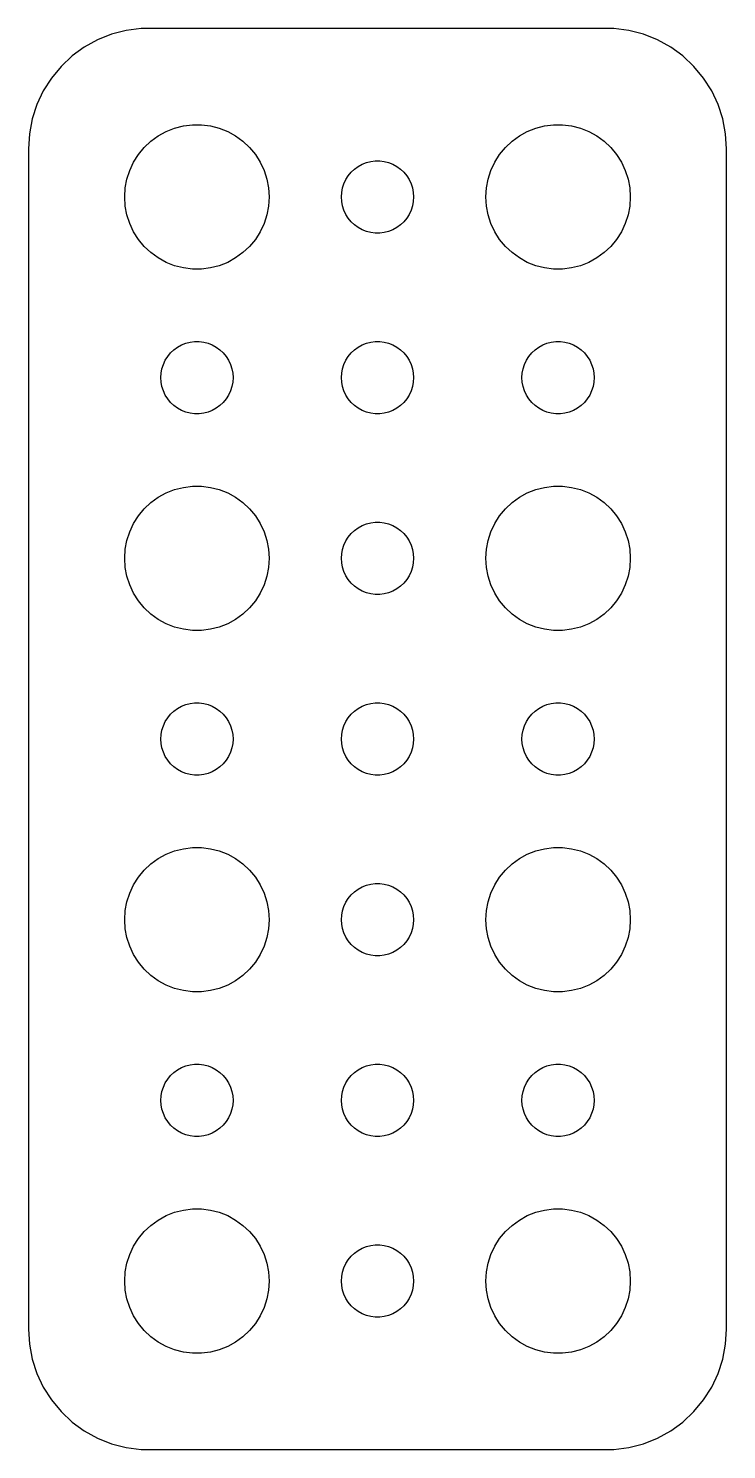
# Model space of a CAD drawing. Extents: x -14.5 to 14.5, y -29.5 to 29.5.
import ezdxf

# ---------------------------------------------------------------- set-up
doc = ezdxf.new("R2010")
doc.units = 0
doc.layers.get('0').update_dxf_attribs({"linetype": 'CONTINUOUS'})

msp = doc.modelspace()

# ---------------------------------------------------------------- linework, layer by layer
for points in [[(9.5, -29.4901), (9.81395, -29.4901), (10.4369, -29.4114), (11.0451, -29.2553), (11.6289, -29.0241), (12.1791, -28.7216), (12.6871, -28.3526), (13.1448, -27.9227), (13.5451, -27.4389), (13.8815, -26.9088), (14.1489, -26.3406), (14.3429, -25.7434), (14.4606, -25.1267), (14.5, -24.5), (14.5, 24.5), (14.4606, 25.1267), (14.3429, 25.7434), (14.1489, 26.3406), (13.8815, 26.9088), (13.5451, 27.4389), (13.1448, 27.9227), (12.6871, 28.3526), (12.1791, 28.7216), (11.6289, 29.0241), (11.0451, 29.2553), (10.4369, 29.4114), (9.81395, 29.4901), (9.5, 29.4901), (9.5, 29.497), (-9.5, 29.497), (-9.5, 29.4901), (-9.81395, 29.4901), (-10.4369, 29.4114), (-11.0451, 29.2553), (-11.6289, 29.0241), (-12.1791, 28.7216), (-12.6871, 28.3526), (-13.1448, 27.9227), (-13.5451, 27.4389), (-13.8815, 26.9088), (-14.1489, 26.3406), (-14.3429, 25.7434), (-14.4606, 25.1267), (-14.5, 24.5), (-14.5, -24.5), (-14.4606, -25.1267), (-14.3429, -25.7434), (-14.1489, -26.3406), (-13.8815, -26.9088), (-13.5451, -27.4389), (-13.1448, -27.9227), (-12.6871, -28.3526), (-12.1791, -28.7216), (-11.6289, -29.0241), (-11.0451, -29.2553), (-10.4369, -29.4114), (-9.81395, -29.4901), (-9.5, -29.4901), (-9.5, -29.497), (9.5, -29.497)], [(-7.68837, 19.5059), (-8.06214, 19.5531), (-8.42705, 19.6468), (-8.77734, 19.7855), (-9.10748, 19.967), (-9.41227, 20.1885), (-9.68691, 20.4464), (-9.92705, 20.7366), (-10.1289, 21.0547), (-10.2893, 21.3956), (-10.4057, 21.7539), (-10.4763, 22.124), (-10.5, 22.5), (-10.4763, 22.876), (-10.4057, 23.2461), (-10.2893, 23.6044), (-10.1289, 23.9453), (-9.92705, 24.2634), (-9.68691, 24.5536), (-9.41227, 24.8115), (-9.10748, 25.033), (-8.77734, 25.2145), (-8.42705, 25.3532), (-8.06214, 25.4469), (-7.68837, 25.4941), (-7.31163, 25.4941), (-6.93786, 25.4469), (-6.57295, 25.3532), (-6.22266, 25.2145), (-5.89252, 25.033), (-5.58773, 24.8115), (-5.31309, 24.5536), (-5.07295, 24.2634), (-4.87108, 23.9453), (-4.71067, 23.6044), (-4.59425, 23.2461), (-4.52366, 22.876), (-4.5, 22.5), (-4.52366, 22.124), (-4.59425, 21.7539), (-4.71067, 21.3956), (-4.87108, 21.0547), (-5.07295, 20.7366), (-5.31309, 20.4464), (-5.58773, 20.1885), (-5.89252, 19.967), (-6.22266, 19.7855), (-6.57295, 19.6468), (-6.93786, 19.5531), (-7.31163, 19.5059)], [(7.31163, 19.5059), (6.93786, 19.5531), (6.57295, 19.6468), (6.22266, 19.7855), (5.89252, 19.967), (5.58773, 20.1885), (5.31309, 20.4464), (5.07295, 20.7366), (4.87108, 21.0547), (4.71067, 21.3956), (4.59425, 21.7539), (4.52366, 22.124), (4.5, 22.5), (4.52366, 22.876), (4.59425, 23.2461), (4.71067, 23.6044), (4.87108, 23.9453), (5.07295, 24.2634), (5.31309, 24.5536), (5.58773, 24.8115), (5.89252, 25.033), (6.22266, 25.2145), (6.57295, 25.3532), (6.93786, 25.4469), (7.31163, 25.4941), (7.68837, 25.4941), (8.06214, 25.4469), (8.42705, 25.3532), (8.77734, 25.2145), (9.10748, 25.033), (9.41227, 24.8115), (9.68691, 24.5536), (9.92705, 24.2634), (10.1289, 23.9453), (10.2893, 23.6044), (10.4057, 23.2461), (10.4763, 22.876), (10.5, 22.5), (10.4763, 22.124), (10.4057, 21.7539), (10.2893, 21.3956), (10.1289, 21.0547), (9.92705, 20.7366), (9.68691, 20.4464), (9.41227, 20.1885), (9.10748, 19.967), (8.77734, 19.7855), (8.42705, 19.6468), (8.06214, 19.5531), (7.68837, 19.5059)], [(-0.094186, 21.003), (-0.281072, 21.0266), (-0.463525, 21.0734), (-0.638669, 21.1428), (-0.80374, 21.2335), (-0.956136, 21.3442), (-1.09345, 21.4732), (-1.21353, 21.6183), (-1.31446, 21.7774), (-1.39466, 21.9478), (-1.45287, 22.127), (-1.48817, 22.312), (-1.5, 22.5), (-1.48817, 22.688), (-1.45287, 22.873), (-1.39466, 23.0522), (-1.31446, 23.2226), (-1.21353, 23.3817), (-1.09345, 23.5268), (-0.956136, 23.6558), (-0.80374, 23.7665), (-0.638669, 23.8572), (-0.463525, 23.9266), (-0.281072, 23.9734), (-0.094186, 23.997), (0.094186, 23.997), (0.281072, 23.9734), (0.463525, 23.9266), (0.638669, 23.8572), (0.80374, 23.7665), (0.956136, 23.6558), (1.09345, 23.5268), (1.21353, 23.3817), (1.31446, 23.2226), (1.39466, 23.0522), (1.45287, 22.873), (1.48817, 22.688), (1.5, 22.5), (1.48817, 22.312), (1.45287, 22.127), (1.39466, 21.9478), (1.31446, 21.7774), (1.21353, 21.6183), (1.09345, 21.4732), (0.956136, 21.3442), (0.80374, 21.2335), (0.638669, 21.1428), (0.463525, 21.0734), (0.281072, 21.0266), (0.094186, 21.003)], [(-7.59419, 13.503), (-7.78107, 13.5266), (-7.96353, 13.5734), (-8.13867, 13.6428), (-8.30374, 13.7335), (-8.45614, 13.8442), (-8.59345, 13.9732), (-8.71353, 14.1183), (-8.81446, 14.2774), (-8.89466, 14.4478), (-8.95287, 14.627), (-8.98817, 14.812), (-9, 15), (-8.98817, 15.188), (-8.95287, 15.373), (-8.89466, 15.5522), (-8.81446, 15.7226), (-8.71353, 15.8817), (-8.59345, 16.0268), (-8.45614, 16.1558), (-8.30374, 16.2665), (-8.13867, 16.3572), (-7.96353, 16.4266), (-7.78107, 16.4734), (-7.59419, 16.497), (-7.40581, 16.497), (-7.21893, 16.4734), (-7.03647, 16.4266), (-6.86133, 16.3572), (-6.69626, 16.2665), (-6.54386, 16.1558), (-6.40655, 16.0268), (-6.28647, 15.8817), (-6.18554, 15.7226), (-6.10534, 15.5522), (-6.04713, 15.373), (-6.01183, 15.188), (-6, 15), (-6.01183, 14.812), (-6.04713, 14.627), (-6.10534, 14.4478), (-6.18554, 14.2774), (-6.28647, 14.1183), (-6.40655, 13.9732), (-6.54386, 13.8442), (-6.69626, 13.7335), (-6.86133, 13.6428), (-7.03647, 13.5734), (-7.21893, 13.5266), (-7.40581, 13.503)], [(-0.094186, 13.503), (-0.281072, 13.5266), (-0.463525, 13.5734), (-0.638669, 13.6428), (-0.80374, 13.7335), (-0.956136, 13.8442), (-1.09345, 13.9732), (-1.21353, 14.1183), (-1.31446, 14.2774), (-1.39466, 14.4478), (-1.45287, 14.627), (-1.48817, 14.812), (-1.5, 15), (-1.48817, 15.188), (-1.45287, 15.373), (-1.39466, 15.5522), (-1.31446, 15.7226), (-1.21353, 15.8817), (-1.09345, 16.0268), (-0.956136, 16.1558), (-0.80374, 16.2665), (-0.638669, 16.3572), (-0.463525, 16.4266), (-0.281072, 16.4734), (-0.094186, 16.497), (0.094186, 16.497), (0.281072, 16.4734), (0.463525, 16.4266), (0.638669, 16.3572), (0.80374, 16.2665), (0.956136, 16.1558), (1.09345, 16.0268), (1.21353, 15.8817), (1.31446, 15.7226), (1.39466, 15.5522), (1.45287, 15.373), (1.48817, 15.188), (1.5, 15), (1.48817, 14.812), (1.45287, 14.627), (1.39466, 14.4478), (1.31446, 14.2774), (1.21353, 14.1183), (1.09345, 13.9732), (0.956136, 13.8442), (0.80374, 13.7335), (0.638669, 13.6428), (0.463525, 13.5734), (0.281072, 13.5266), (0.094186, 13.503)], [(7.40581, 13.503), (7.21893, 13.5266), (7.03647, 13.5734), (6.86133, 13.6428), (6.69626, 13.7335), (6.54386, 13.8442), (6.40655, 13.9732), (6.28647, 14.1183), (6.18554, 14.2774), (6.10534, 14.4478), (6.04713, 14.627), (6.01183, 14.812), (6, 15), (6.01183, 15.188), (6.04713, 15.373), (6.10534, 15.5522), (6.18554, 15.7226), (6.28647, 15.8817), (6.40655, 16.0268), (6.54386, 16.1558), (6.69626, 16.2665), (6.86133, 16.3572), (7.03647, 16.4266), (7.21893, 16.4734), (7.40581, 16.497), (7.59419, 16.497), (7.78107, 16.4734), (7.96353, 16.4266), (8.13867, 16.3572), (8.30374, 16.2665), (8.45614, 16.1558), (8.59345, 16.0268), (8.71353, 15.8817), (8.81446, 15.7226), (8.89466, 15.5522), (8.95287, 15.373), (8.98817, 15.188), (9, 15), (8.98817, 14.812), (8.95287, 14.627), (8.89466, 14.4478), (8.81446, 14.2774), (8.71353, 14.1183), (8.59345, 13.9732), (8.45614, 13.8442), (8.30374, 13.7335), (8.13867, 13.6428), (7.96353, 13.5734), (7.78107, 13.5266), (7.59419, 13.503)], [(-7.68837, 4.50592), (-8.06214, 4.55314), (-8.42705, 4.64683), (-8.77734, 4.78552), (-9.10748, 4.96702), (-9.41227, 5.18846), (-9.68691, 5.44636), (-9.92705, 5.73664), (-10.1289, 6.05474), (-10.2893, 6.39563), (-10.4057, 6.75393), (-10.4763, 7.124), (-10.5, 7.5), (-10.4763, 7.876), (-10.4057, 8.24607), (-10.2893, 8.60437), (-10.1289, 8.94526), (-9.92705, 9.26336), (-9.68691, 9.55364), (-9.41227, 9.81154), (-9.10748, 10.033), (-8.77734, 10.2145), (-8.42705, 10.3532), (-8.06214, 10.4469), (-7.68837, 10.4941), (-7.31163, 10.4941), (-6.93786, 10.4469), (-6.57295, 10.3532), (-6.22266, 10.2145), (-5.89252, 10.033), (-5.58773, 9.81154), (-5.31309, 9.55364), (-5.07295, 9.26336), (-4.87108, 8.94526), (-4.71067, 8.60437), (-4.59425, 8.24607), (-4.52366, 7.876), (-4.5, 7.5), (-4.52366, 7.124), (-4.59425, 6.75393), (-4.71067, 6.39563), (-4.87108, 6.05474), (-5.07295, 5.73664), (-5.31309, 5.44636), (-5.58773, 5.18846), (-5.89252, 4.96702), (-6.22266, 4.78552), (-6.57295, 4.64683), (-6.93786, 4.55314), (-7.31163, 4.50592)], [(7.31163, 4.50592), (6.93786, 4.55314), (6.57295, 4.64683), (6.22266, 4.78552), (5.89252, 4.96702), (5.58773, 5.18846), (5.31309, 5.44636), (5.07295, 5.73664), (4.87108, 6.05474), (4.71067, 6.39563), (4.59425, 6.75393), (4.52366, 7.124), (4.5, 7.5), (4.52366, 7.876), (4.59425, 8.24607), (4.71067, 8.60437), (4.87108, 8.94526), (5.07295, 9.26336), (5.31309, 9.55364), (5.58773, 9.81154), (5.89252, 10.033), (6.22266, 10.2145), (6.57295, 10.3532), (6.93786, 10.4469), (7.31163, 10.4941), (7.68837, 10.4941), (8.06214, 10.4469), (8.42705, 10.3532), (8.77734, 10.2145), (9.10748, 10.033), (9.41227, 9.81154), (9.68691, 9.55364), (9.92705, 9.26336), (10.1289, 8.94526), (10.2893, 8.60437), (10.4057, 8.24607), (10.4763, 7.876), (10.5, 7.5), (10.4763, 7.124), (10.4057, 6.75393), (10.2893, 6.39563), (10.1289, 6.05474), (9.92705, 5.73664), (9.68691, 5.44636), (9.41227, 5.18846), (9.10748, 4.96702), (8.77734, 4.78552), (8.42705, 4.64683), (8.06214, 4.55314), (7.68837, 4.50592)], [(-0.094186, 6.00296), (-0.281072, 6.02657), (-0.463525, 6.07342), (-0.638669, 6.14276), (-0.80374, 6.23351), (-0.956136, 6.34423), (-1.09345, 6.47318), (-1.21353, 6.61832), (-1.31446, 6.77737), (-1.39466, 6.94781), (-1.45287, 7.12697), (-1.48817, 7.312), (-1.5, 7.5), (-1.48817, 7.688), (-1.45287, 7.87303), (-1.39466, 8.05219), (-1.31446, 8.22263), (-1.21353, 8.38168), (-1.09345, 8.52682), (-0.956136, 8.65577), (-0.80374, 8.76649), (-0.638669, 8.85724), (-0.463525, 8.92658), (-0.281072, 8.97343), (-0.094186, 8.99704), (0.094186, 8.99704), (0.281072, 8.97343), (0.463525, 8.92658), (0.638669, 8.85724), (0.80374, 8.76649), (0.956136, 8.65577), (1.09345, 8.52682), (1.21353, 8.38168), (1.31446, 8.22263), (1.39466, 8.05219), (1.45287, 7.87303), (1.48817, 7.688), (1.5, 7.5), (1.48817, 7.312), (1.45287, 7.12697), (1.39466, 6.94781), (1.31446, 6.77737), (1.21353, 6.61832), (1.09345, 6.47318), (0.956136, 6.34423), (0.80374, 6.23351), (0.638669, 6.14276), (0.463525, 6.07342), (0.281072, 6.02657), (0.094186, 6.00296)], [(-7.59419, -1.49704), (-7.78107, -1.47343), (-7.96353, -1.42658), (-8.13867, -1.35724), (-8.30374, -1.26649), (-8.45614, -1.15577), (-8.59345, -1.02682), (-8.71353, -0.881678), (-8.81446, -0.722631), (-8.89466, -0.552187), (-8.95287, -0.373035), (-8.98817, -0.188), (-9, 0), (-8.98817, 0.188), (-8.95287, 0.373035), (-8.89466, 0.552187), (-8.81446, 0.722631), (-8.71353, 0.881678), (-8.59345, 1.02682), (-8.45614, 1.15577), (-8.30374, 1.26649), (-8.13867, 1.35724), (-7.96353, 1.42658), (-7.78107, 1.47343), (-7.59419, 1.49704), (-7.40581, 1.49704), (-7.21893, 1.47343), (-7.03647, 1.42658), (-6.86133, 1.35724), (-6.69626, 1.26649), (-6.54386, 1.15577), (-6.40655, 1.02682), (-6.28647, 0.881678), (-6.18554, 0.722631), (-6.10534, 0.552187), (-6.04713, 0.373035), (-6.01183, 0.188), (-6, 0), (-6.01183, -0.188), (-6.04713, -0.373035), (-6.10534, -0.552187), (-6.18554, -0.722631), (-6.28647, -0.881678), (-6.40655, -1.02682), (-6.54386, -1.15577), (-6.69626, -1.26649), (-6.86133, -1.35724), (-7.03647, -1.42658), (-7.21893, -1.47343), (-7.40581, -1.49704)], [(-0.094186, -1.49704), (-0.281072, -1.47343), (-0.463525, -1.42658), (-0.638669, -1.35724), (-0.80374, -1.26649), (-0.956136, -1.15577), (-1.09345, -1.02682), (-1.21353, -0.881678), (-1.31446, -0.722631), (-1.39466, -0.552187), (-1.45287, -0.373035), (-1.48817, -0.188), (-1.5, 0), (-1.48817, 0.188), (-1.45287, 0.373035), (-1.39466, 0.552187), (-1.31446, 0.722631), (-1.21353, 0.881678), (-1.09345, 1.02682), (-0.956136, 1.15577), (-0.80374, 1.26649), (-0.638669, 1.35724), (-0.463525, 1.42658), (-0.281072, 1.47343), (-0.094186, 1.49704), (0.094186, 1.49704), (0.281072, 1.47343), (0.463525, 1.42658), (0.638669, 1.35724), (0.80374, 1.26649), (0.956136, 1.15577), (1.09345, 1.02682), (1.21353, 0.881678), (1.31446, 0.722631), (1.39466, 0.552187), (1.45287, 0.373035), (1.48817, 0.188), (1.5, 0), (1.48817, -0.188), (1.45287, -0.373035), (1.39466, -0.552187), (1.31446, -0.722631), (1.21353, -0.881678), (1.09345, -1.02682), (0.956136, -1.15577), (0.80374, -1.26649), (0.638669, -1.35724), (0.463525, -1.42658), (0.281072, -1.47343), (0.094186, -1.49704)], [(7.40581, -1.49704), (7.21893, -1.47343), (7.03647, -1.42658), (6.86133, -1.35724), (6.69626, -1.26649), (6.54386, -1.15577), (6.40655, -1.02682), (6.28647, -0.881678), (6.18554, -0.722631), (6.10534, -0.552187), (6.04713, -0.373035), (6.01183, -0.188), (6, 0), (6.01183, 0.188), (6.04713, 0.373035), (6.10534, 0.552187), (6.18554, 0.722631), (6.28647, 0.881678), (6.40655, 1.02682), (6.54386, 1.15577), (6.69626, 1.26649), (6.86133, 1.35724), (7.03647, 1.42658), (7.21893, 1.47343), (7.40581, 1.49704), (7.59419, 1.49704), (7.78107, 1.47343), (7.96353, 1.42658), (8.13867, 1.35724), (8.30374, 1.26649), (8.45614, 1.15577), (8.59345, 1.02682), (8.71353, 0.881678), (8.81446, 0.722631), (8.89466, 0.552187), (8.95287, 0.373035), (8.98817, 0.188), (9, 0), (8.98817, -0.188), (8.95287, -0.373035), (8.89466, -0.552187), (8.81446, -0.722631), (8.71353, -0.881678), (8.59345, -1.02682), (8.45614, -1.15577), (8.30374, -1.26649), (8.13867, -1.35724), (7.96353, -1.42658), (7.78107, -1.47343), (7.59419, -1.49704)], [(-7.68837, -10.4941), (-8.06214, -10.4469), (-8.42705, -10.3532), (-8.77734, -10.2145), (-9.10748, -10.033), (-9.41227, -9.81154), (-9.68691, -9.55364), (-9.92705, -9.26336), (-10.1289, -8.94526), (-10.2893, -8.60437), (-10.4057, -8.24607), (-10.4763, -7.876), (-10.5, -7.5), (-10.4763, -7.124), (-10.4057, -6.75393), (-10.2893, -6.39563), (-10.1289, -6.05474), (-9.92705, -5.73664), (-9.68691, -5.44636), (-9.41227, -5.18846), (-9.10748, -4.96702), (-8.77734, -4.78552), (-8.42705, -4.64683), (-8.06214, -4.55314), (-7.68837, -4.50592), (-7.31163, -4.50592), (-6.93786, -4.55314), (-6.57295, -4.64683), (-6.22266, -4.78552), (-5.89252, -4.96702), (-5.58773, -5.18846), (-5.31309, -5.44636), (-5.07295, -5.73664), (-4.87108, -6.05474), (-4.71067, -6.39563), (-4.59425, -6.75393), (-4.52366, -7.124), (-4.5, -7.5), (-4.52366, -7.876), (-4.59425, -8.24607), (-4.71067, -8.60437), (-4.87108, -8.94526), (-5.07295, -9.26336), (-5.31309, -9.55364), (-5.58773, -9.81154), (-5.89252, -10.033), (-6.22266, -10.2145), (-6.57295, -10.3532), (-6.93786, -10.4469), (-7.31163, -10.4941)], [(7.31163, -10.4941), (6.93786, -10.4469), (6.57295, -10.3532), (6.22266, -10.2145), (5.89252, -10.033), (5.58773, -9.81154), (5.31309, -9.55364), (5.07295, -9.26336), (4.87108, -8.94526), (4.71067, -8.60437), (4.59425, -8.24607), (4.52366, -7.876), (4.5, -7.5), (4.52366, -7.124), (4.59425, -6.75393), (4.71067, -6.39563), (4.87108, -6.05474), (5.07295, -5.73664), (5.31309, -5.44636), (5.58773, -5.18846), (5.89252, -4.96702), (6.22266, -4.78552), (6.57295, -4.64683), (6.93786, -4.55314), (7.31163, -4.50592), (7.68837, -4.50592), (8.06214, -4.55314), (8.42705, -4.64683), (8.77734, -4.78552), (9.10748, -4.96702), (9.41227, -5.18846), (9.68691, -5.44636), (9.92705, -5.73664), (10.1289, -6.05474), (10.2893, -6.39563), (10.4057, -6.75393), (10.4763, -7.124), (10.5, -7.5), (10.4763, -7.876), (10.4057, -8.24607), (10.2893, -8.60437), (10.1289, -8.94526), (9.92705, -9.26336), (9.68691, -9.55364), (9.41227, -9.81154), (9.10748, -10.033), (8.77734, -10.2145), (8.42705, -10.3532), (8.06214, -10.4469), (7.68837, -10.4941)], [(-0.094186, -8.99704), (-0.281072, -8.97343), (-0.463525, -8.92658), (-0.638669, -8.85724), (-0.80374, -8.76649), (-0.956136, -8.65577), (-1.09345, -8.52682), (-1.21353, -8.38168), (-1.31446, -8.22263), (-1.39466, -8.05219), (-1.45287, -7.87303), (-1.48817, -7.688), (-1.5, -7.5), (-1.48817, -7.312), (-1.45287, -7.12697), (-1.39466, -6.94781), (-1.31446, -6.77737), (-1.21353, -6.61832), (-1.09345, -6.47318), (-0.956136, -6.34423), (-0.80374, -6.23351), (-0.638669, -6.14276), (-0.463525, -6.07342), (-0.281072, -6.02657), (-0.094186, -6.00296), (0.094186, -6.00296), (0.281072, -6.02657), (0.463525, -6.07342), (0.638669, -6.14276), (0.80374, -6.23351), (0.956136, -6.34423), (1.09345, -6.47318), (1.21353, -6.61832), (1.31446, -6.77737), (1.39466, -6.94781), (1.45287, -7.12697), (1.48817, -7.312), (1.5, -7.5), (1.48817, -7.688), (1.45287, -7.87303), (1.39466, -8.05219), (1.31446, -8.22263), (1.21353, -8.38168), (1.09345, -8.52682), (0.956136, -8.65577), (0.80374, -8.76649), (0.638669, -8.85724), (0.463525, -8.92658), (0.281072, -8.97343), (0.094186, -8.99704)], [(-7.59419, -16.497), (-7.78107, -16.4734), (-7.96353, -16.4266), (-8.13867, -16.3572), (-8.30374, -16.2665), (-8.45614, -16.1558), (-8.59345, -16.0268), (-8.71353, -15.8817), (-8.81446, -15.7226), (-8.89466, -15.5522), (-8.95287, -15.373), (-8.98817, -15.188), (-9, -15), (-8.98817, -14.812), (-8.95287, -14.627), (-8.89466, -14.4478), (-8.81446, -14.2774), (-8.71353, -14.1183), (-8.59345, -13.9732), (-8.45614, -13.8442), (-8.30374, -13.7335), (-8.13867, -13.6428), (-7.96353, -13.5734), (-7.78107, -13.5266), (-7.59419, -13.503), (-7.40581, -13.503), (-7.21893, -13.5266), (-7.03647, -13.5734), (-6.86133, -13.6428), (-6.69626, -13.7335), (-6.54386, -13.8442), (-6.40655, -13.9732), (-6.28647, -14.1183), (-6.18554, -14.2774), (-6.10534, -14.4478), (-6.04713, -14.627), (-6.01183, -14.812), (-6, -15), (-6.01183, -15.188), (-6.04713, -15.373), (-6.10534, -15.5522), (-6.18554, -15.7226), (-6.28647, -15.8817), (-6.40655, -16.0268), (-6.54386, -16.1558), (-6.69626, -16.2665), (-6.86133, -16.3572), (-7.03647, -16.4266), (-7.21893, -16.4734), (-7.40581, -16.497)], [(-0.094186, -16.497), (-0.281072, -16.4734), (-0.463525, -16.4266), (-0.638669, -16.3572), (-0.80374, -16.2665), (-0.956136, -16.1558), (-1.09345, -16.0268), (-1.21353, -15.8817), (-1.31446, -15.7226), (-1.39466, -15.5522), (-1.45287, -15.373), (-1.48817, -15.188), (-1.5, -15), (-1.48817, -14.812), (-1.45287, -14.627), (-1.39466, -14.4478), (-1.31446, -14.2774), (-1.21353, -14.1183), (-1.09345, -13.9732), (-0.956136, -13.8442), (-0.80374, -13.7335), (-0.638669, -13.6428), (-0.463525, -13.5734), (-0.281072, -13.5266), (-0.094186, -13.503), (0.094186, -13.503), (0.281072, -13.5266), (0.463525, -13.5734), (0.638669, -13.6428), (0.80374, -13.7335), (0.956136, -13.8442), (1.09345, -13.9732), (1.21353, -14.1183), (1.31446, -14.2774), (1.39466, -14.4478), (1.45287, -14.627), (1.48817, -14.812), (1.5, -15), (1.48817, -15.188), (1.45287, -15.373), (1.39466, -15.5522), (1.31446, -15.7226), (1.21353, -15.8817), (1.09345, -16.0268), (0.956136, -16.1558), (0.80374, -16.2665), (0.638669, -16.3572), (0.463525, -16.4266), (0.281072, -16.4734), (0.094186, -16.497)], [(7.40581, -16.497), (7.21893, -16.4734), (7.03647, -16.4266), (6.86133, -16.3572), (6.69626, -16.2665), (6.54386, -16.1558), (6.40655, -16.0268), (6.28647, -15.8817), (6.18554, -15.7226), (6.10534, -15.5522), (6.04713, -15.373), (6.01183, -15.188), (6, -15), (6.01183, -14.812), (6.04713, -14.627), (6.10534, -14.4478), (6.18554, -14.2774), (6.28647, -14.1183), (6.40655, -13.9732), (6.54386, -13.8442), (6.69626, -13.7335), (6.86133, -13.6428), (7.03647, -13.5734), (7.21893, -13.5266), (7.40581, -13.503), (7.59419, -13.503), (7.78107, -13.5266), (7.96353, -13.5734), (8.13867, -13.6428), (8.30374, -13.7335), (8.45614, -13.8442), (8.59345, -13.9732), (8.71353, -14.1183), (8.81446, -14.2774), (8.89466, -14.4478), (8.95287, -14.627), (8.98817, -14.812), (9, -15), (8.98817, -15.188), (8.95287, -15.373), (8.89466, -15.5522), (8.81446, -15.7226), (8.71353, -15.8817), (8.59345, -16.0268), (8.45614, -16.1558), (8.30374, -16.2665), (8.13867, -16.3572), (7.96353, -16.4266), (7.78107, -16.4734), (7.59419, -16.497)], [(-7.68837, -25.4941), (-8.06214, -25.4469), (-8.42705, -25.3532), (-8.77734, -25.2145), (-9.10748, -25.033), (-9.41227, -24.8115), (-9.68691, -24.5536), (-9.92705, -24.2634), (-10.1289, -23.9453), (-10.2893, -23.6044), (-10.4057, -23.2461), (-10.4763, -22.876), (-10.5, -22.5), (-10.4763, -22.124), (-10.4057, -21.7539), (-10.2893, -21.3956), (-10.1289, -21.0547), (-9.92705, -20.7366), (-9.68691, -20.4464), (-9.41227, -20.1885), (-9.10748, -19.967), (-8.77734, -19.7855), (-8.42705, -19.6468), (-8.06214, -19.5531), (-7.68837, -19.5059), (-7.31163, -19.5059), (-6.93786, -19.5531), (-6.57295, -19.6468), (-6.22266, -19.7855), (-5.89252, -19.967), (-5.58773, -20.1885), (-5.31309, -20.4464), (-5.07295, -20.7366), (-4.87108, -21.0547), (-4.71067, -21.3956), (-4.59425, -21.7539), (-4.52366, -22.124), (-4.5, -22.5), (-4.52366, -22.876), (-4.59425, -23.2461), (-4.71067, -23.6044), (-4.87108, -23.9453), (-5.07295, -24.2634), (-5.31309, -24.5536), (-5.58773, -24.8115), (-5.89252, -25.033), (-6.22266, -25.2145), (-6.57295, -25.3532), (-6.93786, -25.4469), (-7.31163, -25.4941)], [(7.31163, -25.4941), (6.93786, -25.4469), (6.57295, -25.3532), (6.22266, -25.2145), (5.89252, -25.033), (5.58773, -24.8115), (5.31309, -24.5536), (5.07295, -24.2634), (4.87108, -23.9453), (4.71067, -23.6044), (4.59425, -23.2461), (4.52366, -22.876), (4.5, -22.5), (4.52366, -22.124), (4.59425, -21.7539), (4.71067, -21.3956), (4.87108, -21.0547), (5.07295, -20.7366), (5.31309, -20.4464), (5.58773, -20.1885), (5.89252, -19.967), (6.22266, -19.7855), (6.57295, -19.6468), (6.93786, -19.5531), (7.31163, -19.5059), (7.68837, -19.5059), (8.06214, -19.5531), (8.42705, -19.6468), (8.77734, -19.7855), (9.10748, -19.967), (9.41227, -20.1885), (9.68691, -20.4464), (9.92705, -20.7366), (10.1289, -21.0547), (10.2893, -21.3956), (10.4057, -21.7539), (10.4763, -22.124), (10.5, -22.5), (10.4763, -22.876), (10.4057, -23.2461), (10.2893, -23.6044), (10.1289, -23.9453), (9.92705, -24.2634), (9.68691, -24.5536), (9.41227, -24.8115), (9.10748, -25.033), (8.77734, -25.2145), (8.42705, -25.3532), (8.06214, -25.4469), (7.68837, -25.4941)], [(-0.094186, -23.997), (-0.281072, -23.9734), (-0.463525, -23.9266), (-0.638669, -23.8572), (-0.80374, -23.7665), (-0.956136, -23.6558), (-1.09345, -23.5268), (-1.21353, -23.3817), (-1.31446, -23.2226), (-1.39466, -23.0522), (-1.45287, -22.873), (-1.48817, -22.688), (-1.5, -22.5), (-1.48817, -22.312), (-1.45287, -22.127), (-1.39466, -21.9478), (-1.31446, -21.7774), (-1.21353, -21.6183), (-1.09345, -21.4732), (-0.956136, -21.3442), (-0.80374, -21.2335), (-0.638669, -21.1428), (-0.463525, -21.0734), (-0.281072, -21.0266), (-0.094186, -21.003), (0.094186, -21.003), (0.281072, -21.0266), (0.463525, -21.0734), (0.638669, -21.1428), (0.80374, -21.2335), (0.956136, -21.3442), (1.09345, -21.4732), (1.21353, -21.6183), (1.31446, -21.7774), (1.39466, -21.9478), (1.45287, -22.127), (1.48817, -22.312), (1.5, -22.5), (1.48817, -22.688), (1.45287, -22.873), (1.39466, -23.0522), (1.31446, -23.2226), (1.21353, -23.3817), (1.09345, -23.5268), (0.956136, -23.6558), (0.80374, -23.7665), (0.638669, -23.8572), (0.463525, -23.9266), (0.281072, -23.9734), (0.094186, -23.997)]]:
    msp.add_lwpolyline(points, close=True)

doc.saveas('drawing.dxf')
